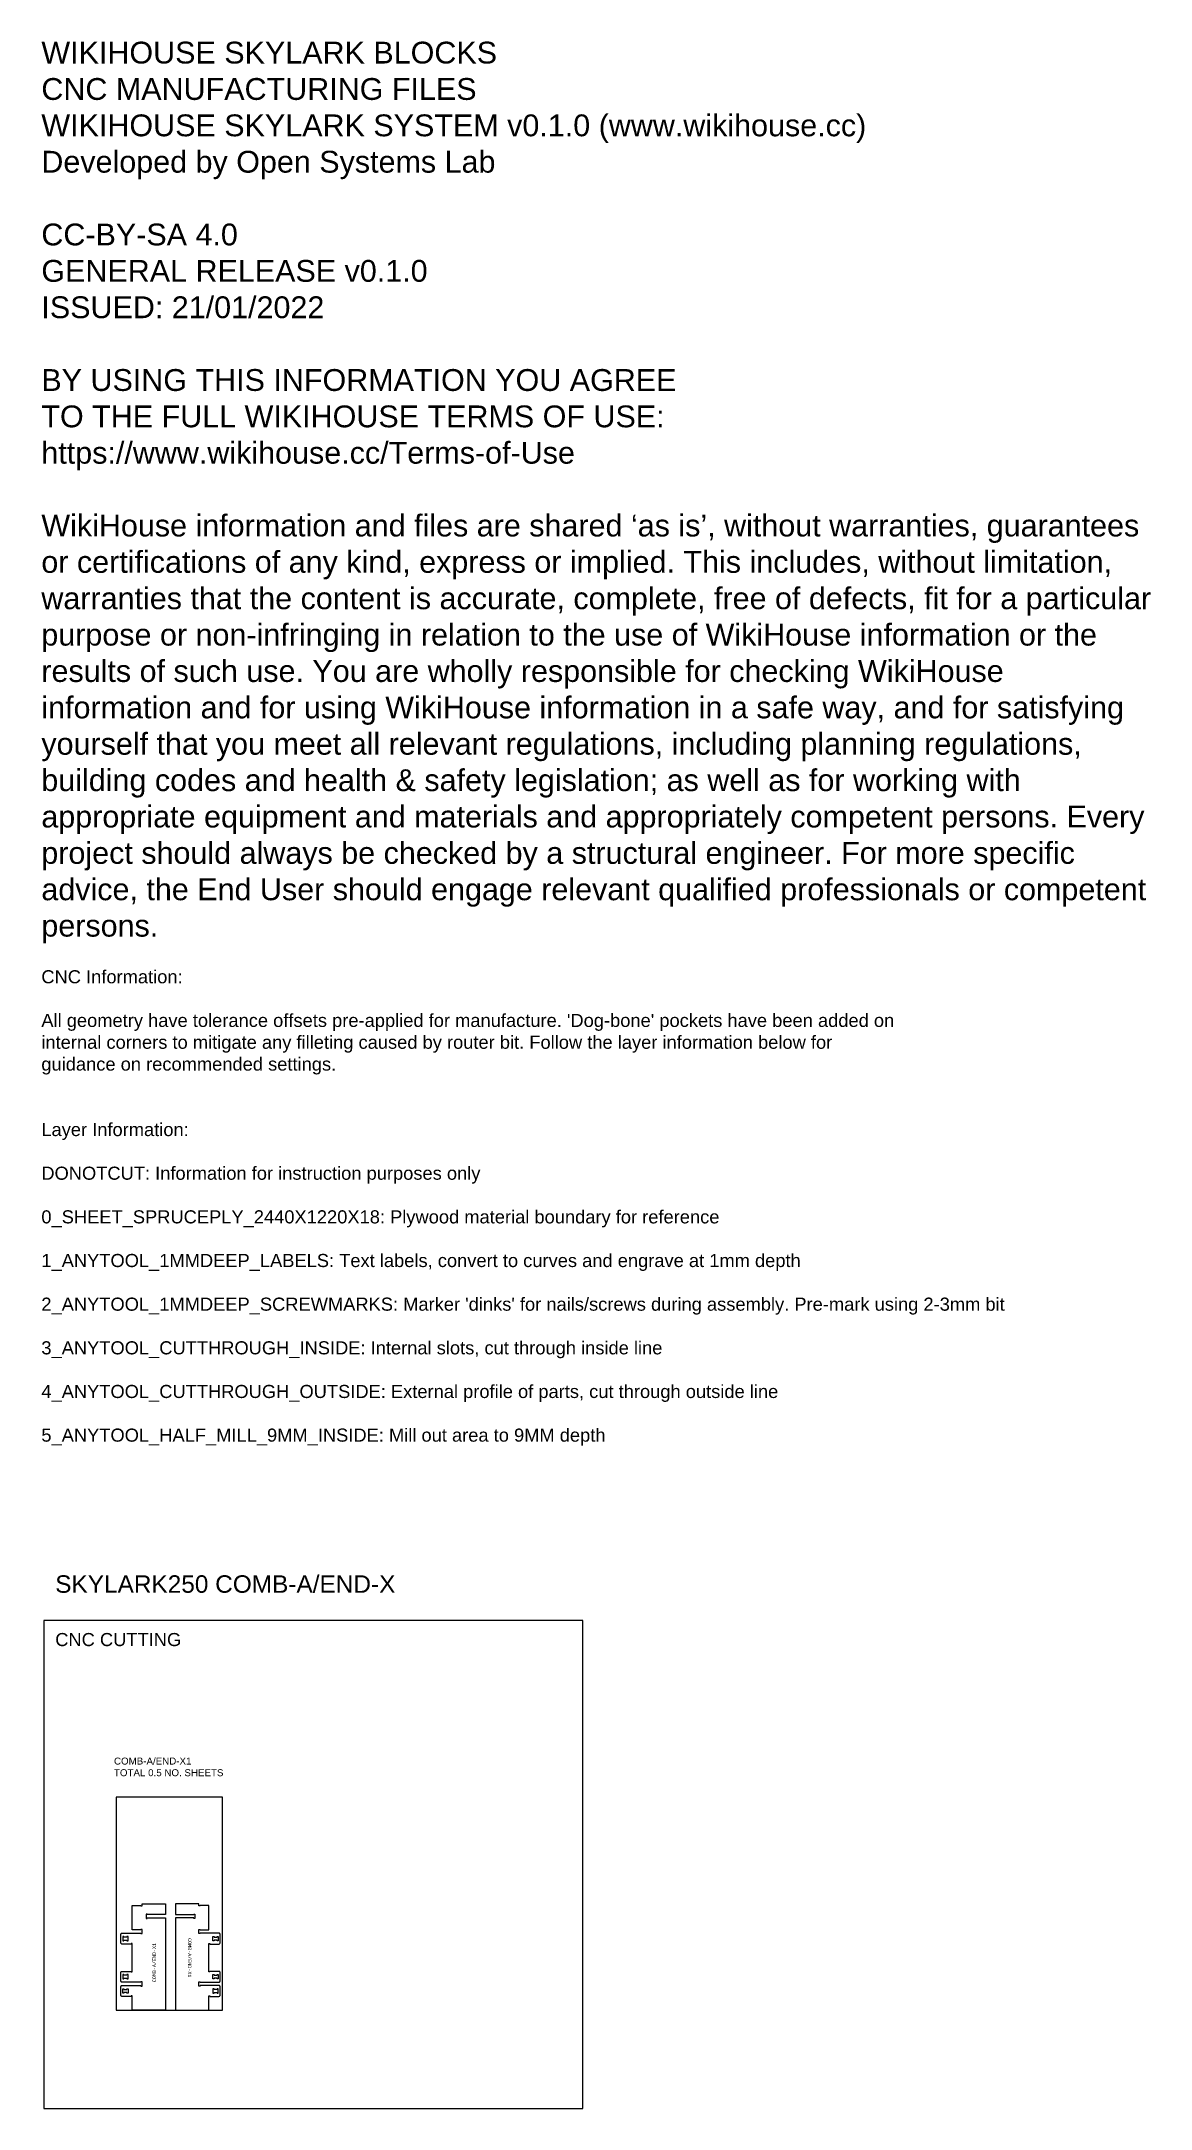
# Model space of a CAD drawing. Extents: x -30 to 12678, y 0 to 23683.
import ezdxf

# ---------------------------------------------------------------- set-up
doc = ezdxf.new("R2010")
doc.units = 0
for name, color, linetype in [('0_SHEET_SPRUCEPLY_2440X122', 1, 'CONTINUOUS'), ('1_ANYTOOL_1MMDEEP_LABELS_S', 2, 'CONTINUOUS'), ('3_ANYTOOL_CUTTHROUGH_INSID', 4, 'CONTINUOUS'), ('4_ANYTOOL_CUTTHROUGH_OUTSI', 5, 'CONTINUOUS'), ('DONOTCUT', 7, 'CONTINUOUS')]:
    doc.layers.add(name, color=color, linetype=linetype)
doc.styles.add('ARIAL_REGULAR', font='arial.ttf')
doc.styles.add('MONOTXT_REGULAR', font='')
doc.styles.get('MONOTXT_REGULAR').set_extended_font_data('Monotxt')

msp = doc.modelspace()

# ---------------------------------------------------------------- linework, layer by layer
at = {"layer": '0_SHEET_SPRUCEPLY_2440X122'}
msp.add_lwpolyline([(826, 1130), (2046, 1130), (2046, 3570), (826, 3570)], close=True, dxfattribs=at)
at = {"layer": '3_ANYTOOL_CUTTHROUGH_INSID'}
for points in [[(903, 1972), (903, 1924), (916, 1924), (916, 1930), (951, 1930), (951, 1924), (964, 1924), (964, 1972), (951, 1972), (951, 1966), (916, 1966), (916, 1972)], [(1996, 1972), (1996, 1924), (1983, 1924), (1983, 1930), (1948, 1930), (1948, 1924), (1935, 1924), (1935, 1972), (1948, 1972), (1948, 1966), (1983, 1966), (1983, 1972)], [(916, 1536), (903, 1536), (903, 1488), (916, 1488), (916, 1494), (951, 1494), (951, 1488), (964, 1488), (964, 1536), (951, 1536), (951, 1530), (916, 1530)], [(1983, 1536), (1996, 1536), (1996, 1488), (1983, 1488), (1983, 1494), (1948, 1494), (1948, 1488), (1935, 1488), (1935, 1536), (1948, 1536), (1948, 1530), (1983, 1530)], [(916, 1366), (951, 1366), (951, 1372), (964, 1372), (964, 1324), (951, 1324), (951, 1330), (916, 1330), (916, 1324), (903, 1324), (903, 1372), (916, 1372)], [(1983, 1366), (1948, 1366), (1948, 1372), (1935, 1372), (1935, 1324), (1948, 1324), (1948, 1330), (1983, 1330), (1983, 1324), (1996, 1324), (1996, 1372), (1983, 1372)]]:
    msp.add_lwpolyline(points, close=True, dxfattribs=at)
at = {"layer": '4_ANYTOOL_CUTTHROUGH_OUTSI'}
for points in [[(893, 1886, -0.414214), (882, 1898), (882, 2000, -0.414214), (893, 2011), (1111, 2011), (1111, 2005), (1124, 2005), (1124, 2054), (1111, 2054), (1111, 2048), (1012, 2048), (1012, 2329), (1111, 2329), (1111, 2323), (1124, 2323), (1124, 2347), (1391, 2347), (1391, 2223), (1183, 2223), (1183, 2229), (1170, 2229), (1170, 2180), (1183, 2180), (1183, 2186), (1391, 2186), (1391, 1130), (1012, 1130), (1012, 1292), (999, 1292), (999, 1286), (893, 1286), (893, 1286, -0.414214), (882, 1298), (882, 1400, -0.414214), (893, 1411), (1111, 1411), (1111, 1405), (1124, 1405), (1124, 1454), (1111, 1454), (1111, 1448), (893, 1448), (893, 1448, -0.414214), (882, 1460), (882, 1562, -0.414214), (893, 1573), (999, 1573), (999, 1567), (1012, 1567), (1012, 1892), (999, 1892), (999, 1886), (893, 1886)], [(2005, 1886, 0.414214), (2017, 1898), (2017, 2000, 0.414214), (2005, 2011), (1788, 2011), (1788, 2005), (1775, 2005), (1775, 2054), (1788, 2054), (1788, 2048), (1887, 2048), (1887, 2329), (1788, 2329), (1788, 2323), (1775, 2323), (1775, 2347), (1508, 2347), (1508, 2223), (1716, 2223), (1716, 2229), (1729, 2229), (1729, 2180), (1716, 2180), (1716, 2186), (1508, 2186), (1508, 1130), (1887, 1130), (1887, 1292), (1900, 1292), (1900, 1286), (2005, 1286), (2005, 1286, 0.414214), (2017, 1298), (2017, 1400, 0.414214), (2005, 1411), (1788, 1411), (1788, 1405), (1775, 1405), (1775, 1454), (1788, 1454), (1788, 1448), (2005, 1448), (2005, 1448, 0.414214), (2017, 1460), (2017, 1562, 0.414214), (2005, 1573), (1900, 1573), (1900, 1567), (1887, 1567), (1887, 1892), (1900, 1892), (1900, 1886), (2005, 1886)]]:
    msp.add_lwpolyline(points, format="xyb", close=True, dxfattribs=at)
at = {"layer": 'DONOTCUT'}
msp.add_lwpolyline([(0, 0), (6173, 0), (6173, 5593), (0, 5593)], close=True, dxfattribs=at)

# ---------------------------------------------------------------- texts
at = {"layer": '0_SHEET_SPRUCEPLY_2440X122', "color": 1, "insert": (826, 3647), "char_height": 0.5, "width": 4.92, "attachment_point": 1, "style": 'ARIAL_REGULAR'}
msp.add_mtext('003 x1', dxfattribs=at)
at = {"layer": '1_ANYTOOL_1MMDEEP_LABELS_S', "char_height": 40, "width": 1099.24, "attachment_point": 1, "style": 'MONOTXT_REGULAR'}
for insert, rotation in [((1243, 1448, 0), 90), ((1690, 1954, 0), 270)]:
    msp.add_mtext('COMB-A/END-X1', dxfattribs=dict(at, insert=insert, rotation=rotation))
at = {"layer": 'DONOTCUT', "attachment_point": 1, "style": 'ARIAL_REGULAR'}
for s, insert, char_height, width in [('{\\fArial;WIKIHOUSE SKYLARK BLOCKS}\\P{\\fArial;CNC MANUFACTURING FILES}\\P{\\fArial;WIKIHOUSE SKYLARK SYSTEM v0.1.0 (www.wikihouse.cc)}\\P{\\fArial;Developed by Open Systems Lab}\\P\\P{\\fArial;CC-BY-SA 4.0}\\P{\\fArial;GENERAL RELEASE v0.1.0}\\P{\\fArial;ISSUED: 21/01/2022}\\P\\P{\\fArial;BY USING THIS INFORMATION YOU AGREE }\\P{\\fArial;TO THE FULL WIKIHOUSE TERMS OF USE:}\\P{\\fArial;https://www.wikihouse.cc/Terms-of-Use}\\P\\P{\\fArial;WikiHouse information and files are shared }{\\fArial;‘as is}{\\fArial;’, without warranties, guarantees }\\P{\\fArial;or certifications of any kind, express or implied. This includes, without limitation, }\\P{\\fArial;warranties that the content is accurate, complete, free of defects, fit for a particular }\\P{\\fArial;purpose or non-infringing in relation to the use of WikiHouse information or the }\\P{\\fArial;results of such use. You are wholly responsible for checking WikiHouse }\\P{\\fArial;information and for using WikiHouse information in a safe way, and for satisfying }\\P{\\fArial;yourself that you meet all relevant regulations, including planning regulations, }\\P{\\fArial;building codes and health & safety legislation; as well as for working with }\\P{\\fArial;appropriate equipment and materials and appropriately competent persons. Every }\\P{\\fArial;project should always be checked by a structural engineer. For more specific }\\P{\\fArial;advice, the End User should engage relevant qualified professionals or competent }\\P{\\fArial;persons.}\\P', (-30, 23679), 250, 12895.38), ("{\\fArial;CNC Information:}\\P\\P{\\fArial;All geometry have tolerance offsets pre-applied for manufacture. 'Dog-bone' pockets have been added on}\\P{\\fArial;internal corners to mitigate any filleting caused by router bit. Follow the layer information below for}\\P{\\fArial;guidance on recommended settings.}\\P\\P\\P{\\fArial;Layer Information:}\\P\\P{\\fArial;DONOTCUT: Information for instruction purposes only}\\P\\P{\\fArial;0_SHEET_SPRUCEPLY_2440X1220X18: Plywood material boundary for reference}\\P\\P{\\fArial;1_ANYTOOL_1MMDEEP_LABELS: Text labels, convert to curves and engrave at 1mm depth}\\P\\P{\\fArial;2_ANYTOOL_1MMDEEP_SCREWMARKS: Marker 'dinks' for nails/screws during assembly. Pre-mark using 2-3mm bit}\\P\\P{\\fArial;3_ANYTOOL_CUTTHROUGH_INSIDE: Internal slots, cut through inside line}\\P\\P{\\fArial;4_ANYTOOL_CUTTHROUGH_OUTSIDE: External profile of parts, cut through outside line}\\P\\P{\\fArial;5_ANYTOOL_HALF_MILL_9MM_INSIDE: Mill out area to 9MM depth}", (-30, 13042), 150, 22265.22), ('SKYLARK250 COMB-A/END-X', (129, 6110, 0), 200, 8160.87), ('CNC CUTTING', (129, 5449, 0), 150, 3150), ('{\\fArial;COMB-A/END-X1}\\P{\\fArial;TOTAL 0.5 NO. SHEETS}', (802, 4022), 80, 2646.09)]:
    msp.add_mtext(s, dxfattribs=dict(at, insert=insert, char_height=char_height, width=width))

doc.saveas('drawing.dxf')
